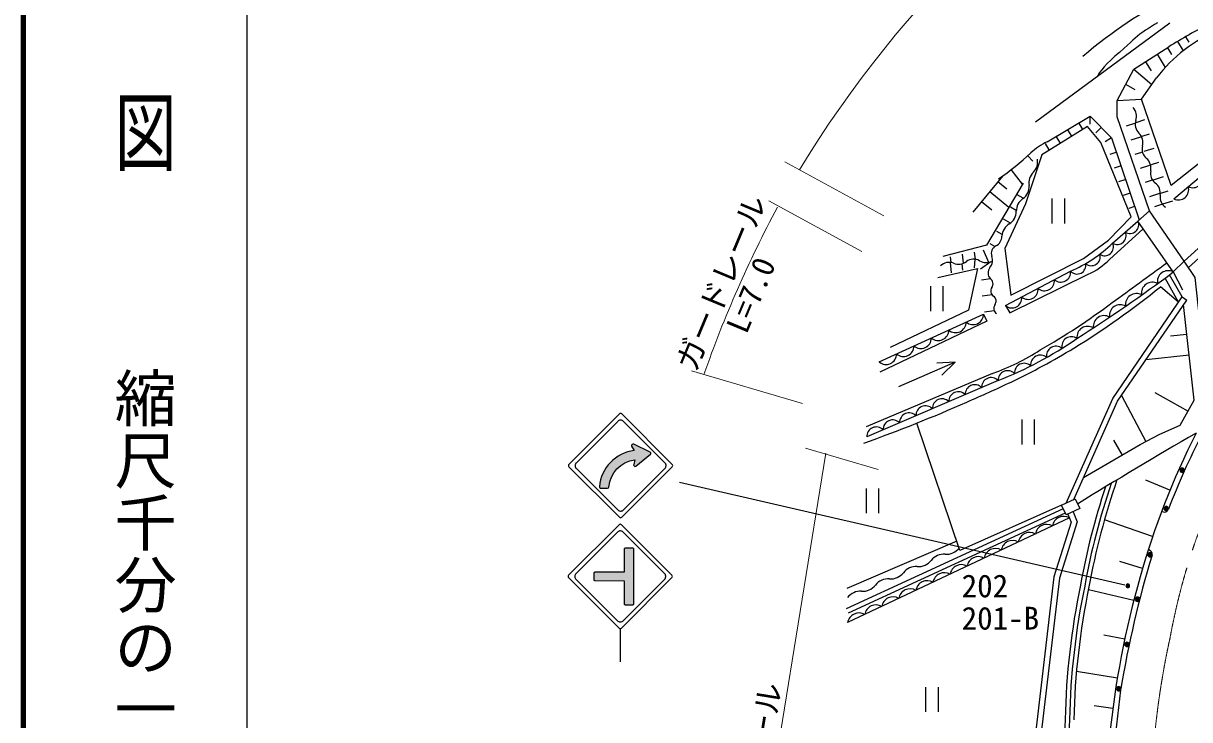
# Model space of a CAD drawing. Units: millimetres, scale not verified. Extents: x 40000 to 680000, y 20000 to 380000.
# Drawn here: x 40000 to 133870, y 262621 to 318671 of the extents above; entities that cross this region are included whole.
import ezdxf
from ezdxf.enums import TextEntityAlignment as Align

# ---------------------------------------------------------------- set-up
doc = ezdxf.new("R2010")
doc.units = ezdxf.units.MM
doc.header["$LTSCALE"] = 1000
doc.linetypes.add('CHAIN', pattern=[18.5, 12, -1.5, 3.5, -1.5])
for name, color, linetype, lineweight in [('M-BGD', 7, 'Continuous', 25), ('M-BMK', 2, 'CHAIN', 13), ('M-STR-HTXT', 7, 'Continuous', 13), ('M-STR-STRC', 7, 'Continuous', 25), ('M-TTL', 2, 'Continuous', 140), ('M-TTL-BAND', 7, 'Continuous', 25)]:
    doc.layers.add(name, color=color, linetype=linetype, lineweight=lineweight)
doc.styles.add('@ＭＳ ゴシック', font='')
doc.styles.add('ＭＳ ゴシック', font='')
doc.styles.get('@ＭＳ ゴシック').set_extended_font_data('@MS Gothic')
doc.styles.get('ＭＳ ゴシック').set_extended_font_data('MS Gothic')

msp = doc.modelspace()

# ---------------------------------------------------------------- hatches: boundary and pattern name
at = {"layer": 'M-BGD'}
for points in [[(133444, 282701, 1), (133094, 282701, 0.41421), (133269, 282526, 0.41421)], [(132165, 279614, 0.41421), (131990, 279789, 0.41421), (131815, 279614, 1)], [(130847, 275898, 1), (130497, 275898, 1)], [(129039, 273403, 0.41421), (128889, 273553, 0.41421), (128739, 273403, 0.41421), (128889, 273253, 0.41421)], [(129844, 272317, 1), (129494, 272317, 1)], [(128998, 268683, 0.41421), (128823, 268858, 0.41421), (128648, 268683, 1)], [(128331, 265107, 0.41421), (128156, 265282, 0.41421), (127981, 265107, 1)]]:
    msp.add_hatch(color=256, dxfattribs=at).paths.add_polyline_path(points)
at = {"layer": 'M-STR-STRC'}
for points in [[(89286, 283024), (90470, 283983, 0.45757), (90462, 284144), (89133, 284804, 0.6306), (88956, 284635), (89165, 284289, 0.35283), (86363, 281369, 0.43468), (86468, 281253), (87011, 281244, 0.39523), (87120, 281342, -0.35327), (89213, 283540), (89125, 283169, 0.68323)], [(89114, 276353), (89114, 271948), (89114, 271936), (89112, 271926), (89109, 271916), (89105, 271906), (89100, 271896), (89094, 271887), (89088, 271879), (89080, 271872), (89072, 271865), (89063, 271859), (89053, 271855), (89043, 271851), (89033, 271848), (89023, 271846), (89012, 271846), (88483, 271846), (88471, 271847), (88460, 271848), (88450, 271851), (88440, 271855), (88431, 271860), (88422, 271866), (88414, 271873), (88406, 271880), (88400, 271889), (88394, 271898), (88389, 271907), (88385, 271917), (88383, 271927), (88381, 271938), (88380, 271948), (88380, 273783), (86034, 273784), (86023, 273786), (86013, 273789), (86003, 273793), (85994, 273798), (85985, 273804), (85977, 273810), (85969, 273818), (85963, 273826), (85957, 273835), (85952, 273845), (85948, 273854), (85946, 273865), (85944, 273875), (85943, 273886), (85943, 274417), (85944, 274427), (85946, 274438), (85949, 274448), (85953, 274458), (85958, 274467), (85963, 274476), (85970, 274484), (85978, 274492), (85986, 274498), (85995, 274504), (86004, 274509), (86014, 274513), (86025, 274515), (86035, 274517), (86046, 274518), (88380, 274518), (88380, 276353), (88383, 276375), (88390, 276395), (88400, 276414), (88407, 276422), (88423, 276436), (88432, 276442), (88441, 276446), (88451, 276450), (88462, 276453), (88472, 276455), (88483, 276455), (89012, 276455), (89024, 276454), (89035, 276453), (89045, 276450), (89055, 276446), (89064, 276441), (89073, 276435), (89081, 276428), (89089, 276421), (89095, 276412), (89101, 276404), (89106, 276394), (89110, 276384), (89112, 276374), (89114, 276363)]]:
    msp.add_hatch(color=256, dxfattribs=at).paths.add_polyline_path(points)

# ---------------------------------------------------------------- linework, layer by layer
at = {"layer": 'M-BGD'}
for p, q in [((132278, 318671), (121451, 310704)), ((133544, 317596), (133811, 317153)), ((129388, 314976), (132190, 316778)), ((132076, 316705), (132395, 316173)), ((132901, 317217), (133356, 316461)), ((130323, 315577), (130769, 314836)), ((131258, 316179), (131899, 315111)), ((128031, 312465), (129388, 314976)), ((129388, 314976), (130815, 313738)), ((129493, 313331), (128724, 313747)), ((129983, 312570), (131200, 314278)), ((132596, 304544), (143038, 313387)), ((128031, 312465), (129983, 312570)), ((128031, 311155), (128031, 312465)), ((132369, 305621), (129983, 312570)), ((122397, 309129), (125867, 311207)), ((125841, 311164), (125822, 310549)), ((125867, 311207), (127582, 309460)), ((130631, 303572), (128031, 311155)), ((129565, 310701), (130255, 310927)), ((139667, 311404), (132369, 305621)), ((124039, 310096), (124351, 309584)), ((124943, 310646), (125255, 310133)), ((126754, 310288), (126329, 309864)), ((129418, 310614), (128757, 310396)), ((130059, 309594), (130629, 309780)), ((122231, 308997), (122543, 308485)), ((123135, 309547), (123447, 309034)), ((127582, 309460), (127074, 309145)), ((127582, 309460), (129807, 302847)), ((129913, 309515), (129130, 309256)), ((120839, 308018), (121235, 307567)), ((128015, 308288), (127444, 308103)), ((130006, 308283), (129462, 308103)), ((130212, 308376), (131004, 308634)), ((128369, 307196), (127798, 307011)), ((130624, 307225), (129886, 306981)), ((130807, 307301), (131378, 307488)), ((118829, 306391), (116423, 303462)), ((120417, 305724), (119503, 306898)), ((128723, 306104), (128152, 305919)), ((130852, 306038), (130281, 305849)), ((130960, 306082), (131752, 306341)), ((119311, 303847), (117775, 305109)), ((119152, 305322), (118435, 305912)), ((131556, 305009), (132126, 305195)), ((117953, 303632), (117123, 304315)), ((120479, 304591), (119985, 304865)), ((122783, 304561), (122783, 302561)), ((123783, 304561), (123783, 302561)), ((129077, 305011), (128506, 304826)), ((131455, 304975), (130624, 304700)), ((131713, 304136), (132505, 304395)), ((119917, 303618), (119440, 303882)), ((129431, 303919), (128977, 303772)), ((130631, 303572), (129708, 302759)), ((133425, 299535), (130631, 303572)), ((131605, 304092), (131034, 303903)), ((133425, 299535), (137976, 303650)), ((138489, 303293), (133776, 299009)), ((119449, 302592), (118895, 302900)), ((127671, 300969), (129708, 302759)), ((132547, 298658), (129708, 302759)), ((118779, 301680), (118350, 301918)), ((127405, 299664), (130136, 302141)), ((117714, 299428), (117269, 300417)), ((118197, 300717), (117805, 300935)), ((114670, 299417), (114616, 299884)), ((115669, 299366), (115585, 300089)), ((116568, 299686), (116513, 298981)), ((116625, 299679), (116559, 300257)), ((117855, 299467), (117042, 298873)), ((132547, 298658), (133425, 299535)), ((114586, 299428), (114686, 298587)), ((115520, 299310), (115580, 298807)), ((119046, 295947), (124287, 298723)), ((132547, 298658), (133287, 297232)), ((117842, 298094), (117103, 297996)), ((119409, 295370), (125700, 298468)), ((132976, 296234), (131890, 298169)), ((133259, 296648), (132254, 298439)), ((112999, 297510), (112999, 295510)), ((113999, 297510), (113999, 295510)), ((117965, 296813), (117159, 296705)), ((132976, 296234), (131520, 297460)), ((133259, 296648), (133631, 296394)), ((119046, 295947), (119409, 295370)), ((108877, 291416), (117284, 295268)), ((118145, 295539), (117358, 295434)), ((132318, 293517), (133647, 293664)), ((130356, 291606), (133832, 291990)), ((115007, 291391), (110437, 289420)), ((115007, 291391), (113510, 291304)), ((115007, 291391), (113916, 290362)), ((118004, 290491), (107835, 286186)), ((118447, 289916), (107884, 285377)), ((128382, 288719), (130338, 285000)), ((131055, 288950), (133745, 287460)), ((115384, 276240), (111923, 286498)), ((120364, 286770), (120364, 284770)), ((121364, 286770), (121364, 284770)), ((127727, 285112), (128427, 283912)), ((132285, 281102), (130334, 281905)), ((107821, 281236), (107821, 279236)), ((108821, 281236), (108821, 279236)), ((123563, 279875), (115384, 276240)), ((123695, 279597), (106227, 271553)), ((124200, 278862), (106342, 270439)), ((123862, 279234), (106394, 271189)), ((130883, 277361), (127009, 278704)), ((115129, 276997), (106287, 273168)), ((130074, 274796), (128245, 275355)), ((129371, 272224), (125717, 273083)), ((128642, 269092), (126960, 269433)), ((128050, 265951), (124759, 266492)), ((112617, 265249), (112617, 263249)), ((113617, 265249), (113617, 263249)), ((127686, 263530), (126171, 263730))]:
    msp.add_line(p, q, dxfattribs=at)
for points in [[(133946, 321468), (133530, 321280), (133113, 321089), (132695, 320894), (132275, 320693), (131854, 320484), (131431, 320267), (131006, 320039), (130579, 319800), (130149, 319549), (129716, 319282), (129280, 319004), (128843, 318714), (128403, 318414), (127961, 318104), (127517, 317782), (127070, 317448), (126621, 317103), (126170, 316745), (125716, 316375), (125259, 315993)], [(131293, 318721), (131048, 318572), (130805, 318420), (130562, 318267), (130323, 318111), (130090, 317952), (129866, 317787), (129663, 317626), (129480, 317469), (129298, 317303), (129098, 317118), (128860, 316902), (128561, 316638), (128213, 316334), (127853, 316015), (127514, 315704), (127230, 315425), (126998, 315177), (126795, 314941), (126626, 314724), (126500, 314529), (126422, 314362)], [(120470, 305814), (117522, 300808), (114013, 299895)], [(135665, 288159), (135367, 288568), (134299, 298225), (133425, 299535)], [(113615, 298211), (116797, 298936), (116071, 295591), (109778, 292573)], [(123919, 280041), (127673, 288480), (133259, 296648)], [(124540, 280331), (128068, 288260), (133631, 296394)], [(125329, 282104), (129879, 284759), (131480, 285601), (133113, 286319), (134236, 288346), (133385, 296034)], [(117284, 295268), (117536, 294707), (108923, 290584)], [(124075, 279170), (124339, 278520), (122945, 274111), (121025, 257843), (121773, 256581), (121439, 236259), (121852, 235465), (121692, 232594)], [(124483, 279360), (124817, 278540), (123387, 274016), (121489, 257942), (122225, 256701), (121891, 236366), (122308, 235564), (122143, 232588)]]:
    msp.add_lwpolyline(points, dxfattribs=at)
for points in [[(119487, 296784), (125313, 299755), (127348, 301229), (129149, 303100), (126716, 309066), (125640, 310376), (121967, 308084), (120657, 304153), (118996, 300550)], [(123563, 279875), (124655, 280384), (125017, 279609), (123925, 279100)]]:
    msp.add_lwpolyline(points, close=True, dxfattribs=at)
for points in [[(133444, 282701, 1), (133094, 282701, 0.41421), (133269, 282526, 0.41421)], [(132165, 279614, 0.41421), (131990, 279789, 0.41421), (131815, 279614, 1)], [(130847, 275898, 1), (130497, 275898, 1)], [(129039, 273403, 0.41421), (128889, 273553, 0.41421), (128739, 273403, 0.41421), (128889, 273253, 0.41421)], [(129844, 272317, 1), (129494, 272317, 1)], [(128998, 268683, 0.41421), (128823, 268858, 0.41421), (128648, 268683, 1)], [(128331, 265107, 0.41421), (128156, 265282, 0.41421), (127981, 265107, 1)]]:
    msp.add_lwpolyline(points, format="xyb", close=True, dxfattribs=at)
for centre, radius, start, end in [((152501, 284689), 37977, 116.61176, 122.33209), ((140973, 306779), 12318, 112.76449, 142.50197), ((128560, 311182), 1029, 341.41082, 43.23826), ((130471, 310541), 986, 161.53337, 226.40651), ((129083, 309081), 1029, 344.70162, 46.52906), ((124730, 304282), 5379, 115.70008, 132.65262), ((104202, 326556), 24912, 305.01627, 312.66722), ((131027, 308551), 986, 164.82417, 229.69732), ((120477, 307518), 1160, 314.44363, 10.75097), ((129726, 307013), 1029, 347.99242, 49.81987), ((122149, 305822), 1220, 134.72511, 189.96577), ((131697, 306596), 986, 168.11498, 232.98812), ((134124, 306268), 828, 243.59397, 16.9286), ((119790, 305524), 1160, 304.5062, 4.27785), ((130486, 304985), 1029, 351.28323, 53.11067), ((132964, 305285), 828, 243.59397, 16.9286), ((121136, 303561), 1220, 124.39825, 180.96119), ((132478, 304682), 986, 171.40578, 236.27892), ((118756, 303523), 1160, 301.08159, 0.85324), ((119983, 301483), 1220, 120.97364, 177.53659), ((129060, 302469), 710, 238.48966, 24.13812), ((117884, 301553), 880, 296.41966, 358.82726), ((128042, 301574), 710, 238.48966, 24.13812), ((118594, 300156), 688, 117.53118, 200.5443), ((119651, 309382), 11623, 293.50508, 313.63098), ((127033, 300670), 705, 235.48255, 25.07078), ((115260, 300347), 1063, 247.79624, 307.26517), ((116473, 298744), 948, 59.34915, 126.93654), ((117503, 300470), 1063, 239.02052, 298.48945), ((117132, 299590), 880, 319.24822, 21.65582), ((125965, 299868), 705, 228.77392, 18.36214), ((123542, 303359), 5345, 293.80423, 316.27355), ((114506, 298484), 948, 68.12488, 135.71226), ((118328, 298576), 688, 140.35974, 223.37286), ((123492, 298641), 800, 229.91512, 5.91076), ((124810, 299195), 705, 222.06529, 11.65351), ((59084, 396594), 122426, 302.4639, 306.87386), ((-1777452, 2918282), 3241094, 306.00018, 306.09663), ((132136, 297893), 868, 61.79428, 191.21844), ((117552, 297695), 494, 324.26763, 56.00387), ((122181, 297947), 800, 229.91512, 5.91076), ((130864, 296964), 868, 61.05929, 190.48345), ((118354, 297118), 494, 144.26763, 236.00387), ((117801, 296299), 494, 324.26763, 56.00387), ((119561, 296558), 800, 229.91512, 5.91076), ((120871, 297252), 800, 229.91512, 5.91076), ((88100, 351466), 69295, 301.73681, 308.799), ((129580, 296051), 868, 60.32429, 189.74845), ((118603, 295722), 494, 144.26763, 236.00387), ((94246, 340558), 55523, 299.80169, 306.95207), ((128285, 295155), 868, 59.5893, 189.01346), ((116440, 295260), 844, 228.66613, 0.57368), ((126978, 294276), 868, 58.85431, 188.27847), ((113638, 293976), 844, 228.66613, 0.57368), ((115039, 294618), 844, 228.66613, 0.57368), ((125660, 293413), 868, 58.11932, 187.54347), ((112237, 293334), 844, 228.66613, 0.57368), ((106476, 320044), 32419, 291.66886, 304.41403), ((124349, 292669), 774, 54.53028, 191.74875), ((109434, 292049), 844, 228.66613, 0.57368), ((110836, 292692), 844, 228.66613, 0.57368), ((111750, 308050), 18640, 289.60509, 302.77728), ((94086, 342817), 58794, 295.61056, 301.20878), ((121846, 291189), 774, 49.43221, 186.65068), ((123114, 291901), 774, 51.98124, 189.19971), ((120547, 290534), 774, 46.88318, 184.10164), ((117892, 289388), 766, 43.58807, 182.91628), ((119221, 289937), 774, 44.33414, 181.55261), ((116572, 288820), 766, 43.58807, 182.91628), ((68358, 397889), 119578, 293.44726, 295.32085), ((64501, 404996), 127634, 289.76221, 293.76617), ((113931, 287686), 766, 43.58807, 182.91628), ((115251, 288253), 766, 43.58807, 182.91628), ((111290, 286551), 766, 43.58807, 182.91628), ((112610, 287118), 766, 43.58807, 182.91628), ((109970, 285984), 766, 43.58807, 182.91628), ((108649, 285416), 766, 43.58807, 182.91628), ((297059, 2321), 326727, 119.86106, 121.80895), ((190579, 257116), 63035, 153.06401, 164.35665), ((187983, 258213), 59768, 152.70267, 159.07358), ((182407, 263066), 57913, 161.29435, 169.7424), ((182407, 263066), 57563, 160.87871, 169.74681), ((182407, 263066), 58263, 161.70288, 169.73805), ((123735, 278067), 921, 59.6978, 170.80627), ((131830, 279685), 350, 245.88813, 335.88813), ((122361, 277419), 921, 59.6978, 170.80627), ((119614, 276123), 921, 59.6978, 170.80627), ((120988, 276771), 921, 59.6978, 170.80627), ((114278, 277267), 1332, 266.43602, 321.34857), ((118240, 275476), 921, 59.6978, 170.80627), ((130502, 275938), 350, 346.89587, 76.89587), ((112032, 276273), 1332, 266.43602, 321.34857), ((114112, 274609), 1332, 86.43602, 141.34857), ((115493, 274180), 921, 59.6978, 170.80627), ((116867, 274828), 921, 59.6978, 170.80627), ((211011, 251466), 83797, 163.0772, 170.63227), ((109787, 275278), 1332, 266.43602, 321.34857), ((111867, 273614), 1332, 86.43602, 141.34857), ((114119, 273532), 921, 59.6978, 170.80627), ((202930, 253463), 75914, 164.21555, 174.15707), ((107541, 274283), 1332, 266.43602, 321.34857), ((109621, 272620), 1332, 86.43602, 141.34857), ((112746, 272884), 921, 59.6978, 170.80627), ((183869, 261268), 60040, 168.29746, 178.68247), ((183869, 261268), 59690, 168.29324, 178.68763), ((183869, 261268), 59340, 168.28897, 178.69284), ((107376, 271625), 1332, 86.43602, 141.34857), ((109998, 271588), 921, 59.6978, 170.80627), ((111372, 272236), 921, 59.6978, 170.80627), ((108625, 270940), 921, 59.6978, 170.80627), ((107251, 270292), 921, 59.6978, 170.80627), ((357813, 235198), 231426, 172.6044, 175.36921), ((211011, 251466), 83798, 170.66964, 170.71453), ((285077, 253973), 161465, 176.92019, 180.33219), ((285077, 253973), 161115, 176.91828, 180.3329)]:
    msp.add_arc(centre, radius, start, end, dxfattribs=at)
at = {"layer": 'M-BMK'}
for centre, radius, start, end in [((184005, 259772), 52567, 123.02074, 169.58645), ((197347, 254933), 66605, 167.5665, 176.36903)]:
    msp.add_arc(centre, radius, start, end, dxfattribs=at)
at = {"layer": 'M-STR-HTXT'}
for p, q in [((101295, 307519), (109263, 303170)), ((100008, 304385), (107490, 300304)), ((93783, 290691), (102722, 288067)), ((102950, 284469), (108804, 282769)), ((96292, 232932), (104590, 284071))]:
    msp.add_line(p, q, dxfattribs=at)
for centre, radius, start, end in [((178373, 261150), 88604, 118.38209, 148.93328), ((185624, 258528), 96281, 151.89619, 160.66819)]:
    msp.add_arc(centre, radius, start, end, dxfattribs=at)
at = {"layer": 'M-STR-STRC'}
for p, q in [((128655, 273461), (92797, 281706)), ((88043, 269951), (88043, 267265))]:
    msp.add_line(p, q, dxfattribs=at)
for points in [[(88167, 287229), (88122, 287261), (88071, 287272), (88017, 287260), (87974, 287229), (83913, 283168), (83882, 283123), (83871, 283072), (83883, 283018), (83913, 282975), (87974, 278914), (88019, 278883), (88071, 278872), (88124, 278883), (88167, 278914), (92229, 282975), (92260, 283020), (92271, 283072), (92259, 283125), (92229, 283168)], [(88305, 286634), (88254, 286677), (88195, 286710), (88155, 286724), (88088, 286735), (88021, 286732), (87986, 286724), (87925, 286699), (87867, 286662), (87836, 286634), (84509, 283306), (84465, 283255), (84432, 283195), (84418, 283156), (84407, 283089), (84411, 283021), (84418, 282987), (84443, 282926), (84480, 282868), (84509, 282837), (87836, 279509), (87888, 279466), (87947, 279433), (87986, 279419), (88053, 279408), (88121, 279412), (88155, 279419), (88217, 279444), (88274, 279481), (88305, 279509), (91633, 282837), (91676, 282888), (91709, 282948), (91723, 282987), (91734, 283054), (91731, 283122), (91723, 283156), (91698, 283217), (91661, 283275), (91633, 283306)], [(92201, 274054), (92232, 274099), (92243, 274151), (92232, 274204), (92201, 274247), (88140, 278308), (88095, 278340), (88043, 278351), (87990, 278339), (87947, 278308), (83886, 274247), (83854, 274202), (83843, 274151), (83855, 274097), (83886, 274054), (87947, 269993), (87992, 269962), (88043, 269951), (88097, 269962), (88140, 269993)], [(91606, 273916), (91649, 273967), (91682, 274027), (91696, 274066), (91707, 274133), (91703, 274201), (91696, 274235), (91671, 274296), (91634, 274354), (91606, 274385), (88278, 277713), (88227, 277756), (88167, 277789), (88128, 277803), (88061, 277814), (87993, 277810), (87959, 277803), (87898, 277778), (87840, 277741), (87809, 277713), (84481, 274385), (84438, 274334), (84405, 274274), (84391, 274235), (84380, 274168), (84383, 274100), (84391, 274066), (84416, 274005), (84453, 273947), (84481, 273916), (87809, 270588), (87860, 270545), (87920, 270512), (87959, 270498), (88026, 270487), (88093, 270491), (88128, 270498), (88189, 270523), (88247, 270560), (88278, 270588)], [(89114, 276353), (89114, 271948), (89114, 271936), (89112, 271926), (89109, 271916), (89105, 271906), (89100, 271896), (89094, 271887), (89088, 271879), (89080, 271872), (89072, 271865), (89063, 271859), (89053, 271855), (89043, 271851), (89033, 271848), (89023, 271846), (89012, 271846), (88483, 271846), (88471, 271847), (88460, 271848), (88450, 271851), (88440, 271855), (88431, 271860), (88422, 271866), (88414, 271873), (88406, 271880), (88400, 271889), (88394, 271898), (88389, 271907), (88385, 271917), (88383, 271927), (88381, 271938), (88380, 271948), (88380, 273783), (86034, 273784), (86023, 273786), (86013, 273789), (86003, 273793), (85994, 273798), (85985, 273804), (85977, 273810), (85969, 273818), (85963, 273826), (85957, 273835), (85952, 273845), (85948, 273854), (85946, 273865), (85944, 273875), (85943, 273886), (85943, 274417), (85944, 274427), (85946, 274438), (85949, 274448), (85953, 274458), (85958, 274467), (85963, 274476), (85970, 274484), (85978, 274492), (85986, 274498), (85995, 274504), (86004, 274509), (86014, 274513), (86025, 274515), (86035, 274517), (86046, 274518), (88380, 274518), (88380, 276353), (88383, 276375), (88390, 276395), (88400, 276414), (88407, 276422), (88423, 276436), (88432, 276442), (88441, 276446), (88451, 276450), (88462, 276453), (88472, 276455), (88483, 276455), (89012, 276455), (89024, 276454), (89035, 276453), (89045, 276450), (89055, 276446), (89064, 276441), (89073, 276435), (89081, 276428), (89089, 276421), (89095, 276412), (89101, 276404), (89106, 276394), (89110, 276384), (89112, 276374), (89114, 276363)]]:
    msp.add_lwpolyline(points, close=True, dxfattribs=at)
msp.add_lwpolyline([(89286, 283024), (90470, 283983, 0.45757), (90462, 284144), (89133, 284804, 0.6306), (88956, 284635), (89165, 284289, 0.35283), (86363, 281369, 0.43468), (86468, 281253), (87011, 281244, 0.39523), (87120, 281342, -0.35327), (89213, 283540), (89125, 283169, 0.68323)], format="xyb", close=True, dxfattribs=at)
at = {"layer": 'M-TTL'}
msp.add_line((40000, 380000), (40000, 20000), dxfattribs=at)
at = {"layer": 'M-TTL-BAND'}
msp.add_line((58000, 370000), (58000, 20000), dxfattribs=at)

# ---------------------------------------------------------------- texts
at = {"layer": 'M-STR-HTXT', "style": 'ＭＳ ゴシック'}
for s, rotation, p in [('ガードレール', 67.38, (97507, 297238)), ('L=7.0', 67.38, (99907, 296238)), ('ガードレール', 80.784, (100388, 257928))]:
    msp.add_text(s, height=1833, rotation=rotation, dxfattribs=at).set_placement(p, align=Align.BOTTOM_CENTER)
at = {"layer": 'M-STR-STRC', "style": 'ＭＳ ゴシック'}
for s, p in [('202', (115520, 271922)), ('201-B', (115520, 269322))]:
    msp.add_text(s, height=1833, dxfattribs=at).set_placement(p, align=Align.BOTTOM_LEFT)
at = {"layer": 'M-TTL-BAND', "style": '@ＭＳ ゴシック', "width": 1.4}
msp.add_text('平  面  図', height=3666, rotation=270, dxfattribs=at).set_placement((49777, 306475), align=Align.MIDDLE_RIGHT)
at = {"layer": 'M-TTL-BAND', "style": '@ＭＳ ゴシック'}
msp.add_text('縮尺千分の一', height=3666, rotation=270, dxfattribs=at).set_placement((49777, 261030), align=Align.MIDDLE_RIGHT)

doc.saveas('drawing.dxf')
